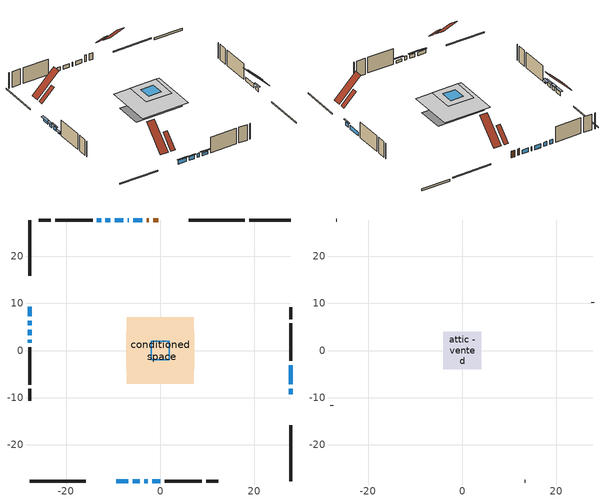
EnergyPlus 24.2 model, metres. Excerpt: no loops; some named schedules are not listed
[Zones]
conditioned space
 floor outside (Floor1 construction): -1.34,-1.34 -1.34,1.34 1.34,1.34 1.34,-1.34 z0.31
 floor adiabatic (Floor3 construction): -2.16,-2.16 -2.16,2.16 2.16,2.16 2.16,-2.16 z0.31
 floor adiabatic (AdiabaticFloorConstruction): -7.11,-7.11 -7.11,7.11 7.11,7.11 7.11,-7.11 z2.75
 floor foundation (Slab1 construction): -2.16,-2.16 -2.16,2.16 2.16,2.16 2.16,-2.16 z-0.3
 floor foundation (Slab2 construction): -7.23,-3.97 -7.23,3.97 7.23,3.97 7.23,-3.97 z0
 wall outside (RimJoist1 construction): 17.95,27.71 6.07,27.71 / -27.71,-27.71 -15.84,-27.71 / -27.71,27.71 -27.71,15.84 / 27.71,-27.71 27.71,-15.84 z0.31:0.61
 wall outside (AdiabaticWallConstruction 1): -0.45,27.71 -1.5,27.71 / -2.43,27.71 -2.89,27.71 z0.31:2.34
 wall outside (AdiabaticWallConstruction): 27.71,-9.32 27.71,-8.1 / -27.71,4.41 -27.71,3.19 z0.31:1.38; 27.71,-7.17 27.71,-3.13 / -3.82,27.71 -5.78,27.71 / -6.7,27.71 -6.9,27.71 / -7.82,27.71 -9.65,27.71 / -10.58,27.71 -11.64,27.71 / -3.39,-27.71 -2.67,-27.71 / -12.57,27.71 -13.44,27.71 z0.31:1.53; -9.32,-27.71 -6.77,-27.71 / -5.85,-27.71 -4.32,-27.71 / -27.71,9.32 -27.71,7.28 / -27.71,6.35 -27.71,5.33 z0.31:1.43; -1.75,-27.71 -0.02,-27.71 z0.31:1.12; -27.71,2.26 -27.71,1.65 z0.31:0.62
 wall outside (Wall1 construction): -14.37,27.71 -22.31,27.71 / 0.91,-27.71 8.86,-27.71 / -27.71,0.72 -27.71,-7.23 / 27.71,-2.2 27.71,5.74 z0.31:5.19
 wall outside (Wall2 construction): -23.24,27.71 -25.76,27.71 / 9.79,-27.71 12.31,-27.71 / -27.71,-8.15 -27.71,-10.68 / 27.71,6.67 27.71,9.2 z0.31:5.19
 wall foundation (FoundationWall1 construction): 27.71,27.71 18.87,27.71 z-0.3:0.31
 window (WindowConstruction): 27.71,-9.32 27.71,-8.1 z0.31:1.38
 window (WindowConstruction 4): 27.71,-7.17 27.71,-3.13 z0.31:1.53
 window (WindowConstruction 5): -3.82,27.71 -5.77,27.71 z0.31:1.53
 window (WindowConstruction 6): -6.7,27.71 -6.89,27.71 z0.31:1.53
 window (WindowConstruction 7): -7.82,27.71 -9.65,27.71 z0.31:1.53
 window (WindowConstruction 8): -9.32,-27.71 -6.77,-27.71 z0.31:1.43
 window (WindowConstruction 9): -5.84,-27.71 -4.32,-27.71 z0.31:1.43
 window (WindowConstruction 10): -27.71,9.32 -27.71,7.28 z0.31:1.43
 window (WindowConstruction 11): -27.71,6.35 -27.71,5.34 z0.31:1.43
 window (WindowConstruction 1): -10.58,27.71 -11.64,27.71 z0.31:1.53
 window (WindowConstruction 14): -3.39,-27.71 -2.67,-27.71 z0.31:1.53
 window (WindowConstruction 2): -1.75,-27.71 -0.02,-27.71 z0.31:1.12
 window (WindowConstruction 3): -27.71,4.41 -27.71,3.19 z0.31:1.38
 window (WindowConstruction 12): -12.57,27.71 -13.44,27.71 z0.31:1.53
 window (WindowConstruction 13): -27.71,2.26 -27.71,1.65 z0.31:0.61
 door (Door): -0.45,27.71 -1.5,27.71 z0.31:2.34
 door (Door 1): -2.43,27.71 -2.89,27.71 z0.31:2.34
 ceiling adiabatic (AdiabaticFloorConstruction): 7.11,-7.11 7.11,7.11 -7.11,7.11 -7.11,-7.11 z2.75
 roof outside (Roof2 construction): -1.01,1.01 -1.01,-1.01 1.01,-1.01 1.01,1.01 z5.19
 roof outside (Roof3 construction): 0.48,27.71,5.19 0.48,23.88,9.02 1.83,23.88,9.02 1.83,27.71,5.19; -10.25,-27.71,5.19 -10.25,-23.88,9.02 -11.6,-23.88,9.02 -11.6,-27.71,5.19; -27.71,10.25,5.19 -23.88,10.25,9.02 -23.88,11.6,9.02 -27.71,11.6,5.19; 27.71,-10.25,5.19 23.88,-10.25,9.02 23.88,-11.6,9.02 27.71,-11.6,5.19
 roof outside (AdiabaticRoofConstruction): 1.91,1.91 -1.91,1.91 -1.91,-1.91 1.91,-1.91 z5.19
 skylight (SkylightConstruction): 1.91,1.91 -1.91,1.91 -1.91,-1.91 1.91,-1.91 z5.19
attic - vented
 floor to conditioned space (Floor2 construction Reversed): -4,-4 -4,4 4,4 4,-4 z5.19
 wall outside (Wall4 construction): -26.69,27.71 -26.78,27.71 / 13.24,-27.71 13.33,-27.71 / -27.71,-11.6 -27.71,-11.7 / 27.71,10.12 27.71,10.22 z0.31:5.19
 roof outside (Roof1 construction): 2.76,27.71,5.19 2.76,20.98,11.92 5.14,20.98,11.92 5.14,27.71,5.19; -12.53,-27.71,5.19 -12.53,-20.98,11.92 -14.91,-20.98,11.92 -14.91,-27.71,5.19; -27.71,12.53,5.19 -20.98,12.53,11.92 -20.98,14.91,11.92 -27.71,14.91,5.19; 27.71,-12.53,5.19 20.98,-12.53,11.92 20.98,-14.91,11.92 27.71,-14.91,5.19
shading: 27.71,-7.49 27.71,-9.93 28.01,-9.93 28.01,-7.49 z1.99; -6.47,-27.71 -9.62,-27.71 -9.62,-28.01 -6.47,-28.01 z1.73; -4.02,-27.71 -6.14,-27.71 -6.14,-28.01 -4.02,-28.01 z1.73; -27.71,6.98 -27.71,9.62 -28.32,9.62 -28.32,6.98 z1.73; -27.71,5.04 -27.71,6.65 -28.32,6.65 -28.32,5.04 z1.73; 0.59,-27.71 -2.36,-27.71 -2.36,-28.01 0.59,-28.01 z1.73; -27.71,2.58 -27.71,5.02 -28.01,5.02 -28.01,2.58 z1.99; -27.71,1.04 -27.71,2.87 -28.32,2.87 -28.32,1.04 z1.22
[Building]
Building 1: Terrain=Suburbs
[Site:Location]
Vancouver Intl AP_BC: Latitude {deg}=49.19; Longitude {deg}=-123.18; Time Zone {hr}=-8; Elevation {m}=4; Keep Site Location Information=Yes
[Site:GroundTemperature:Shallow]
8.06451, 6.96315, 6.87495, 7.3976, 9.49575, 11.5841, 13.3946, 14.5416, 14.639, 13.7062, 11.9418, 9.91751
[Site:WaterMainsTemperature]
Calculation Method=Schedule; Temperature Schedule=mains temperature schedule
[Material] Roughness=Rough; Thermal Absorptance=0.9
Name | Thickness {m} | Conductivity {W/m-K} | Density {kg/m3} | Specific Heat {J/kg-K} | Solar Absorptance | Visible Absorptance
asphalt or fiberglass shingles | 0.00635 | 0.162714 | 1121.4 | 1465.45 | 0.4 | 0.4
asphalt or fiberglass shingles 1 | 0.00635 | 0.162714 | 1121.4 | 1465.45 | 0.7 | 0.7
ceiling loosefill ins | 0.0846667 | 0.0480833 | 16.02 | 1046.75 | 0.7 | 0.7
ceiling stud and cavity | 0.1397 | 0.105082 | 65.682 | 1177.47 | 0.7 | 0.7
concrete 4.0 in. | 0.1016 | 1.803125 | 2242.8 | 837.4 | 0.7 | 0.7
concrete 8.0 in. | 0.2032 | 1.803125 | 2242.8 | 837.4 | 0.7 | 0.7
door material | 0.04445 | 0.188738 | 512.64 | 1214.23 | 0.7 | 0.7
exterior vertical ins | 0.00139922 | 0.029427 | 32.04 | 1214.23 | 0.7 | 0.7
floor covering | 0.0127 | 9.015625 | 54.468 | 1339.84 | 0.6 | 0.6
floor covering 1 | 0.0127 | 0.0433444 | 54.468 | 1339.84 | 0.6 | 0.6
floor rigid ins | 0.051816 | 0.029427 | 32.04 | 1214.23 | 0.7 | 0.7
floor rigid ins 1; roof rigid ins; wall rigid ins | 0.512978 | 0.029427 | 32.04 | 1214.23 | 0.7 | 0.7
floor stud and cavity | 0.0889 | 0.19995 | 50.32683 | 1063.81 | 0.7 | 0.7
floor stud and cavity 1 | 0.1397 | 0.0991847 | 92.3553 | 1139.71 | 0.7 | 0.7
floor stud and cavity 2 | 0.1397 | 1.75129 | 37.0049 | 1207.88 | 0.7 | 0.7
furniture material conditioned space 1 | 0.1524 | 0.115458 | 640.8 | 1214.23 | 0.6 | 0.6
gypsum board | 0.00254 | 0.160291 | 801 | 837.4 | 0.6 | 0.6
gypsum board 1 | 0.0127 | 0.160291 | 801 | 837.4 | 0.6 | 0.6
gypsum board 2 | 0.0127 | 0.160291 | 801 | 837.4 | 0.7 | 0.7
osb sheathing 0.75 in. | 0.01905 | 0.115458 | 512.64 | 1214.23 | 0.7 | 0.7
rim joist stud and cavity | 0.0508 | 0.271007 | 50.32683 | 1063.81 | 0.6 | 0.6
roof stud and cavity | 0.0889 | 0.79336 | 50.32683 | 1063.81 | 0.7 | 0.7
roof stud and cavity 1 | 0.2032 | 0.162435 | 78.34581 | 1123.46 | 0.7 | 0.7
roof stud and cavity 2 | 0.18415 | 1.7868 | 37.0049 | 1207.88 | 0.6 | 0.6
wall stud and cavity | 0.0889 | 0.209304 | 50.32683 | 1063.81 | 0.7 | 0.7
wall stud and cavity 1 | 0.0889 | 0.211054 | 50.32683 | 1063.81 | 0.7 | 0.7
wall stud and cavity 2 | 0.0889 | 6.9971 | 50.32683 | 1063.81 | 0.6 | 0.6
wall stud and cavity 3 | 0.0889 | 0.380278 | 52.3479 | 1209.89 | 0.7 | 0.7
wall stud and cavity 4 | 0.0889 | 0.391764 | 83.0341 | 1211.67 | 0.7 | 0.7
wood siding | 0.00254 | 0.102417 | 544.68 | 1172.36 | 0.4 | 0.4
wood siding 1; wood siding 2; wood siding 3 | 0.0254 | 0.102417 | 544.68 | 1172.36 | 0.7 | 0.7
[WindowMaterial:SimpleGlazingSystem]
Name | U-Factor {W/m2-K} | Solar Heat Gain Coefficient
SkylightMaterial | 5.49682 | 0.8041
WindowMaterial | 4.775198 | 0.54
WindowMaterial 1 | 5.36174 | 0.66
WindowMaterial 10 | 5.50596 | 0.71
WindowMaterial 2 | 2.91792 | 0.67
WindowMaterial 3 | 2.9077 | 0.68
WindowMaterial 4 | 4.105194 | 0.4
WindowMaterial 5 | 5.58658 | 0.71
WindowMaterial 6 | 5.31915 | 0.68
WindowMaterial 7 | 4.849012 | 0.56
WindowMaterial 8 | 2.97073 | 0.62
WindowMaterial 9 | 4.69684 | 0.56
[Construction]
AdiabaticFloorConstruction: floor stud and cavity 2, floor rigid ins 1, osb sheathing 0.75 in., floor covering 1
AdiabaticRoofConstruction: asphalt or fiberglass shingles 1, roof rigid ins, osb sheathing 0.75 in., roof stud and cavity 2
AdiabaticWallConstruction: wood siding 2, wall rigid ins, wall stud and cavity 3, gypsum board 1
AdiabaticWallConstruction 1: wood siding 3, wall rigid ins, wall stud and cavity 3, gypsum board 1
Door; Door 1: door material
Floor1 construction: floor stud and cavity, floor covering
Floor2 construction Reversed: gypsum board 1, ceiling stud and cavity, ceiling loosefill ins
Floor3 construction: floor stud and cavity 1, floor rigid ins, osb sheathing 0.75 in., floor covering 1
FoundationWall1 construction: concrete 8.0 in., gypsum board 2
furniture construction conditioned space 1: furniture material conditioned space 1
PartitionWallConstruction: gypsum board 1, wall stud and cavity 4, gypsum board 1
RimJoist1 construction: wood siding 1, rim joist stud and cavity
Roof1 construction: asphalt or fiberglass shingles
Roof2 construction: asphalt or fiberglass shingles, roof stud and cavity, gypsum board
Roof3 construction: asphalt or fiberglass shingles, osb sheathing 0.75 in., roof stud and cavity 1, gypsum board 1
SkylightConstruction: SkylightMaterial
Slab1 construction; Slab2 construction: concrete 4.0 in.
Wall1 construction: wood siding, wall stud and cavity, gypsum board
Wall2 construction: wood siding, wall stud and cavity 1, gypsum board
Wall4 construction: wood siding, wall stud and cavity 2
WindowConstruction; WindowConstruction 1; WindowConstruction 3: WindowMaterial
WindowConstruction 10; WindowConstruction 9: WindowMaterial 7
WindowConstruction 11; WindowConstruction 8: WindowMaterial 6
WindowConstruction 12: WindowMaterial 8
WindowConstruction 13: WindowMaterial 9
WindowConstruction 14: WindowMaterial 10
WindowConstruction 2: WindowMaterial 1
WindowConstruction 4: WindowMaterial 2
WindowConstruction 5: WindowMaterial 3
WindowConstruction 6: WindowMaterial 4
WindowConstruction 7: WindowMaterial 5
[Zone] Multiplier=1; Part of Total Floor Area=Yes
Name | Volume {m3}
attic - vented | 60.453
conditioned space | 532.5
[Space]
Name | Zone | Volume {m3}
attic - vented 1 | attic - vented | 60.453
conditioned space 1 | conditioned space | 532.5
[ZoneInfiltration:EffectiveLeakageArea]
infil attic - vented 1: Zone or Space=attic - vented 1; Schedule=Always On Discrete; Effective Air Leakage Area {cm2}=2651.59; Stack Coefficient=0.000807212; Wind Coefficient=1.91961e-05
[ZoneMixing]
whole house fan mix: Zone or Space=attic - vented; Schedule=Always On Continuous; Design Flow Rate Calculation Method=Flow/Zone; Design Flow Rate {m3/s}=0; Source Zone or Space=conditioned space
[SurfaceProperty:ExposedFoundationPerimeter] Exposed Perimeter Calculation Method=TotalExposedPerimeter
Name | Total Exposed Perimeter {m}
Slab1 | 8.83899
Slab2 | 44.806
[InternalMass] Zone or ZoneList=conditioned space; Space or SpaceList=conditioned space 1
Name | Construction | Surface Area {m2}
furniture mass conditioned space 1 | furniture construction conditioned space 1 | 144.592
partition wall mass | PartitionWallConstruction | 342.78
[Lights]
interior lighting: Zone or ZoneList or Space or SpaceList=conditioned space 1; Schedule=interior lighting schedule; Design Level Calculation Method=LightingLevel; Lighting Level {W}=343.2; Return Air Fraction=0; Fraction Radiant=0.6; Fraction Visible=0.2; Fraction Replaceable=1
[People]
occupants: Zone or ZoneList or Space or SpaceList=conditioned space 1; Number of People Schedule=occupants schedule; Number of People Calculation Method=People; Number of People=3; Fraction Radiant=0.314171; Sensible Heat Fraction=0.56303; Activity Level Schedule=occupants activity schedule; Carbon Dioxide Generation Rate {m3/s-W}=0; Enable ASHRAE 55 Comfort Warnings=No; Mean Radiant Temperature Calculation Type=EnclosureAveraged
[ElectricEquipment] Zone or ZoneList or Space or SpaceList=conditioned space 1; Design Level Calculation Method=EquipmentLevel
Name | Schedule | Design Level {W} | Fraction Latent | Fraction Radiant | Fraction Lost
clothes dryer | clothes dryer schedule | 140.772 | 0.015 | 0.081 | 0.85
clothes washer | clothes washer schedule | 32.1985 | 0.03 | 0.162 | 0.7
cooking range | cooking range schedule | 215.147 | 0.08 | 0.432 | 0.2
dishwasher | dishwasher schedule | 66.8632 | 0.3 | 0.18 | 0.4
fridge | fridge schedule | 72.9452 | 0 | 0.6 | 0
mech vent house fan | mech vent house fan schedule | 0 | 0 | 0 | 1
mech vent house fan cfis | mech vent house fan cfis schedule | 0 | 0 | 0 | 0
mech vent range fan 0 | mech vent range fan 0 schedule | 57 | 0 | 0 | 1
misc plug loads | misc plug loads schedule | 494.7 | 0.045 | 0.513 | 0.1
whole house fan | Always On Discrete | 0 | 0 | 0 | 1
[OtherEquipment] Zone or ZoneList or Space or SpaceList=conditioned space 1; Design Level Calculation Method=EquipmentLevel
Name | Fuel Type | Schedule | Design Level {W} | Fraction Latent | Fraction Radiant | Fraction Lost
clothes dryer 1 | Electricity | clothes dryer schedule | 0 | 0.015 | 0.081 | 0.85
cooking range 1 | Electricity | cooking range schedule | 0 | 0.08 | 0.432 | 0.2
general water use latent | None | general water use schedule | 62.594 | 1 | 0 | 0
general water use sensible | None | general water use schedule | -61.6891 | 0 | 0.6 | 0
mech vent house fan latent load | None | Always On Discrete | 0 | 1 | 0 | 0
mech vent house fan sensible load | None | Always On Discrete | 0 | 0 | 0 | 0
water heater energy adjustment1 | NaturalGas | Always On Discrete | 0.01 | 0 | 0 | 1
[ZoneInfiltration:DesignFlowRate] Zone or ZoneList or Space or SpaceList=conditioned space 1; Schedule=Always On Discrete; Design Flow Rate Calculation Method=Flow/Zone; Design Flow Rate {m3/s}=0
infil flow; natural vent flow; whole house fan flow
[Foundation:Kiva] Initial Indoor Air Temperature {C}=18; Wall Depth Below Slab {m}=0.2032
Name | Wall Height Above Grade {m} | Custom Block Material Name 1 | Custom Block Depth 1 {m} | Custom Block X Position 1 {m} | Custom Block Z Position 1 {m}
Foundation Kiva 1 | 0.309982 | exterior vertical ins | 0.609996 | 0.2159 | 0
Foundation Kiva 2 | 0.1016
[Foundation:Kiva:Settings]
Soil Conductivity {W/m-K}=0.849921; Soil Density {kg/m3}=1842.3; Soil Specific Heat {J/kg-K}=418.7; Ground Solar Absorptivity=0.9; Ground Thermal Absorptivity=0.9; Ground Surface Roughness {m}=0.03; Far-Field Width {m}=40; Deep-Ground Boundary Condition=ZeroFlux; Deep-Ground Depth {m}=40; Minimum Cell Dimension {m}=0.2; Maximum Cell Growth Coefficient=3; Simulation Timestep=Timestep
[Exterior:Lights]
exterior lighting: Schedule=exterior lighting schedule; Design Level {W}=75.6
[Schedule:Constant]
Name | Hourly Value
Always On Continuous; mech vent house fan schedule; mech vent house fan cfis schedule; Always On Discrete | 1
occupants activity schedule | 117.228
fridge schedule | 0
[Schedule:Week:Daily]
interior lighting schedule Week Rule - Jan1-Jan27: interior lighting schedule day, interior lighting schedule day, interior lighting schedule day, interior lighting schedule day, interior lighting schedule day, interior lighting schedule day, interior lighting schedule day, interior lighting schedule default day, interior lighting schedule default day, interior lighting schedule default day, interior lighting schedule default day, interior lighting schedule default day
interior lighting schedule Week Rule - Jan28-Feb3: interior lighting schedule day, interior lighting schedule day, interior lighting schedule day, interior lighting schedule day, interior lighting schedule day 1, interior lighting schedule day 1, interior lighting schedule day 1, interior lighting schedule default day, interior lighting schedule default day, interior lighting schedule default day, interior lighting schedule default day, interior lighting schedule default day
interior lighting schedule Week Rule - Feb4-Feb24: interior lighting schedule day 1, interior lighting schedule day 1, interior lighting schedule day 1, interior lighting schedule day 1, interior lighting schedule day 1, interior lighting schedule day 1, interior lighting schedule day 1, interior lighting schedule default day, interior lighting schedule default day, interior lighting schedule default day, interior lighting schedule default day, interior lighting schedule default day
interior lighting schedule Week Rule - Feb25-Mar3: interior lighting schedule day 1, interior lighting schedule day 1, interior lighting schedule day 1, interior lighting schedule day 1, interior lighting schedule day 2, interior lighting schedule day 2, interior lighting schedule day 2, interior lighting schedule default day, interior lighting schedule default day, interior lighting schedule default day, interior lighting schedule default day, interior lighting schedule default day
interior lighting schedule Week Rule - Mar4-Mar31: interior lighting schedule day 2, interior lighting schedule day 2, interior lighting schedule day 2, interior lighting schedule day 2, interior lighting schedule day 2, interior lighting schedule day 2, interior lighting schedule day 2, interior lighting schedule default day, interior lighting schedule default day, interior lighting schedule default day, interior lighting schedule default day, interior lighting schedule default day
interior lighting schedule Week Rule - Apr1-Apr28: interior lighting schedule day 3, interior lighting schedule day 3, interior lighting schedule day 3, interior lighting schedule day 3, interior lighting schedule day 3, interior lighting schedule day 3, interior lighting schedule day 3, interior lighting schedule default day, interior lighting schedule default day, interior lighting schedule default day, interior lighting schedule default day, interior lighting schedule default day
interior lighting schedule Week Rule - Apr29-May5: interior lighting schedule day 3, interior lighting schedule day 3, interior lighting schedule day 4, interior lighting schedule day 4, interior lighting schedule day 4, interior lighting schedule day 4, interior lighting schedule day 4, interior lighting schedule default day, interior lighting schedule default day, interior lighting schedule default day, interior lighting schedule default day, interior lighting schedule default day
interior lighting schedule Week Rule - May6-May26: interior lighting schedule day 4, interior lighting schedule day 4, interior lighting schedule day 4, interior lighting schedule day 4, interior lighting schedule day 4, interior lighting schedule day 4, interior lighting schedule day 4, interior lighting schedule default day, interior lighting schedule default day, interior lighting schedule default day, interior lighting schedule default day, interior lighting schedule default day
interior lighting schedule Week Rule - May27-Jun2: interior lighting schedule day 4, interior lighting schedule day 4, interior lighting schedule day 4, interior lighting schedule day 4, interior lighting schedule day 4, interior lighting schedule day 5, interior lighting schedule day 5, interior lighting schedule default day, interior lighting schedule default day, interior lighting schedule default day, interior lighting schedule default day, interior lighting schedule default day
interior lighting schedule Week Rule - Jun3-Jun30: interior lighting schedule day 5, interior lighting schedule day 5, interior lighting schedule day 5, interior lighting schedule day 5, interior lighting schedule day 5, interior lighting schedule day 5, interior lighting schedule day 5, interior lighting schedule default day, interior lighting schedule default day, interior lighting schedule default day, interior lighting schedule default day, interior lighting schedule default day
interior lighting schedule Week Rule - Jul1-Jul28: interior lighting schedule day 6, interior lighting schedule day 6, interior lighting schedule day 6, interior lighting schedule day 6, interior lighting schedule day 6, interior lighting schedule day 6, interior lighting schedule day 6, interior lighting schedule default day, interior lighting schedule default day, interior lighting schedule default day, interior lighting schedule default day, interior lighting schedule default day
interior lighting schedule Week Rule - Jul29-Aug4: interior lighting schedule day 6, interior lighting schedule day 6, interior lighting schedule day 6, interior lighting schedule day 7, interior lighting schedule day 7, interior lighting schedule day 7, interior lighting schedule day 7, interior lighting schedule default day, interior lighting schedule default day, interior lighting schedule default day, interior lighting schedule default day, interior lighting schedule default day
interior lighting schedule Week Rule - Aug5-Aug25: interior lighting schedule day 7, interior lighting schedule day 7, interior lighting schedule day 7, interior lighting schedule day 7, interior lighting schedule day 7, interior lighting schedule day 7, interior lighting schedule day 7, interior lighting schedule default day, interior lighting schedule default day, interior lighting schedule default day, interior lighting schedule default day, interior lighting schedule default day
interior lighting schedule Week Rule - Aug26-Sep1: interior lighting schedule day 7, interior lighting schedule day 7, interior lighting schedule day 7, interior lighting schedule day 7, interior lighting schedule day 7, interior lighting schedule day 7, interior lighting schedule day 8, interior lighting schedule default day, interior lighting schedule default day, interior lighting schedule default day, interior lighting schedule default day, interior lighting schedule default day
interior lighting schedule Week Rule - Sep2-Sep29: interior lighting schedule day 8, interior lighting schedule day 8, interior lighting schedule day 8, interior lighting schedule day 8, interior lighting schedule day 8, interior lighting schedule day 8, interior lighting schedule day 8, interior lighting schedule default day, interior lighting schedule default day, interior lighting schedule default day, interior lighting schedule default day, interior lighting schedule default day
interior lighting schedule Week Rule - Sep30-Oct6: interior lighting schedule day 8, interior lighting schedule day 9, interior lighting schedule day 9, interior lighting schedule day 9, interior lighting schedule day 9, interior lighting schedule day 9, interior lighting schedule day 9, interior lighting schedule default day, interior lighting schedule default day, interior lighting schedule default day, interior lighting schedule default day, interior lighting schedule default day
interior lighting schedule Week Rule - Oct7-Oct27: interior lighting schedule day 9, interior lighting schedule day 9, interior lighting schedule day 9, interior lighting schedule day 9, interior lighting schedule day 9, interior lighting schedule day 9, interior lighting schedule day 9, interior lighting schedule default day, interior lighting schedule default day, interior lighting schedule default day, interior lighting schedule default day, interior lighting schedule default day
interior lighting schedule Week Rule - Oct28-Nov3: interior lighting schedule day 9, interior lighting schedule day 9, interior lighting schedule day 9, interior lighting schedule day 9, interior lighting schedule day 10, interior lighting schedule day 10, interior lighting schedule day 10, interior lighting schedule default day, interior lighting schedule default day, interior lighting schedule default day, interior lighting schedule default day, interior lighting schedule default day
interior lighting schedule Week Rule - Nov4-Nov24: interior lighting schedule day 10, interior lighting schedule day 10, interior lighting schedule day 10, interior lighting schedule day 10, interior lighting schedule day 10, interior lighting schedule day 10, interior lighting schedule day 10, interior lighting schedule default day, interior lighting schedule default day, interior lighting schedule default day, interior lighting schedule default day, interior lighting schedule default day
interior lighting schedule Week Rule - Nov25-Dec1: interior lighting schedule day 10, interior lighting schedule day 10, interior lighting schedule day 10, interior lighting schedule day 10, interior lighting schedule day 10, interior lighting schedule day 10, interior lighting schedule day 11, interior lighting schedule default day, interior lighting schedule default day, interior lighting schedule default day, interior lighting schedule default day, interior lighting schedule default day
interior lighting schedule Week Rule - Dec2-Dec31: interior lighting schedule day 11, interior lighting schedule day 11, interior lighting schedule day 11, interior lighting schedule day 11, interior lighting schedule day 11, interior lighting schedule day 11, interior lighting schedule day 11, interior lighting schedule default day, interior lighting schedule default day, interior lighting schedule default day, interior lighting schedule default day, interior lighting schedule default day
occupants schedule Week Rule - Jan1-Dec31: occupants schedule day, occupants schedule day, occupants schedule day, occupants schedule day, occupants schedule day, occupants schedule day, occupants schedule day, occupants schedule default day, occupants schedule default day, occupants schedule default day, occupants schedule default day, occupants schedule default day
clothes dryer schedule Week Rule - Jan1-Dec31: clothes dryer schedule day, clothes dryer schedule day, clothes dryer schedule day, clothes dryer schedule day, clothes dryer schedule day, clothes dryer schedule day, clothes dryer schedule day, clothes dryer schedule default day, clothes dryer schedule default day, clothes dryer schedule default day, clothes dryer schedule default day, clothes dryer schedule default day
clothes washer schedule Week Rule - Jan1-Dec31: clothes washer schedule day, clothes washer schedule day, clothes washer schedule day, clothes washer schedule day, clothes washer schedule day, clothes washer schedule day, clothes washer schedule day, clothes washer schedule default day, clothes washer schedule default day, clothes washer schedule default day, clothes washer schedule default day, clothes washer schedule default day
cooking range schedule Week Rule - Jan1-Dec31: cooking range schedule day, cooking range schedule day, cooking range schedule day, cooking range schedule day, cooking range schedule day, cooking range schedule day, cooking range schedule day, cooking range schedule default day, cooking range schedule default day, cooking range schedule default day, cooking range schedule default day, cooking range schedule default day
dishwasher schedule Week Rule - Jan1-Dec31: dishwasher schedule day, dishwasher schedule day, dishwasher schedule day, dishwasher schedule day, dishwasher schedule day, dishwasher schedule day, dishwasher schedule day, dishwasher schedule default day, dishwasher schedule default day, dishwasher schedule default day, dishwasher schedule default day, dishwasher schedule default day
mech vent range fan 0 schedule Week Rule - Jan1-Dec31: mech vent range fan 0 schedule day, mech vent range fan 0 schedule day, mech vent range fan 0 schedule day, mech vent range fan 0 schedule day, mech vent range fan 0 schedule day, mech vent range fan 0 schedule day, mech vent range fan 0 schedule day, mech vent range fan 0 schedule default day, mech vent range fan 0 schedule default day, mech vent range fan 0 schedule default day, mech vent range fan 0 schedule default day, mech vent range fan 0 schedule default day
misc plug loads schedule Week Rule - Jan1-Dec31: misc plug loads schedule day, misc plug loads schedule day, misc plug loads schedule day, misc plug loads schedule day, misc plug loads schedule day, misc plug loads schedule day, misc plug loads schedule day, misc plug loads schedule default day, misc plug loads schedule default day, misc plug loads schedule default day, misc plug loads schedule default day, misc plug loads schedule default day
general water use schedule Week Rule - Jan1-Dec31: general water use schedule day, general water use schedule day, general water use schedule day, general water use schedule day, general water use schedule day, general water use schedule day, general water use schedule day, general water use schedule default day, general water use schedule default day, general water use schedule default day, general water use schedule default day, general water use schedule default day
exterior lighting schedule Week Rule - Jan1-Jan27: exterior lighting schedule day, exterior lighting schedule day, exterior lighting schedule day, exterior lighting schedule day, exterior lighting schedule day, exterior lighting schedule day, exterior lighting schedule day, exterior lighting schedule default day, exterior lighting schedule default day, exterior lighting schedule default day, exterior lighting schedule default day, exterior lighting schedule default day
exterior lighting schedule Week Rule - Jan28-Feb3: exterior lighting schedule day, exterior lighting schedule day, exterior lighting schedule day, exterior lighting schedule day, exterior lighting schedule day 1, exterior lighting schedule day 1, exterior lighting schedule day 1, exterior lighting schedule default day, exterior lighting schedule default day, exterior lighting schedule default day, exterior lighting schedule default day, exterior lighting schedule default day
exterior lighting schedule Week Rule - Feb4-Feb24: exterior lighting schedule day 1, exterior lighting schedule day 1, exterior lighting schedule day 1, exterior lighting schedule day 1, exterior lighting schedule day 1, exterior lighting schedule day 1, exterior lighting schedule day 1, exterior lighting schedule default day, exterior lighting schedule default day, exterior lighting schedule default day, exterior lighting schedule default day, exterior lighting schedule default day
exterior lighting schedule Week Rule - Feb25-Mar3: exterior lighting schedule day 1, exterior lighting schedule day 1, exterior lighting schedule day 1, exterior lighting schedule day 1, exterior lighting schedule day 2, exterior lighting schedule day 2, exterior lighting schedule day 2, exterior lighting schedule default day, exterior lighting schedule default day, exterior lighting schedule default day, exterior lighting schedule default day, exterior lighting schedule default day
exterior lighting schedule Week Rule - Mar4-Mar31: exterior lighting schedule day 2, exterior lighting schedule day 2, exterior lighting schedule day 2, exterior lighting schedule day 2, exterior lighting schedule day 2, exterior lighting schedule day 2, exterior lighting schedule day 2, exterior lighting schedule default day, exterior lighting schedule default day, exterior lighting schedule default day, exterior lighting schedule default day, exterior lighting schedule default day
exterior lighting schedule Week Rule - Apr1-Apr28: exterior lighting schedule day 3, exterior lighting schedule day 3, exterior lighting schedule day 3, exterior lighting schedule day 3, exterior lighting schedule day 3, exterior lighting schedule day 3, exterior lighting schedule day 3, exterior lighting schedule default day, exterior lighting schedule default day, exterior lighting schedule default day, exterior lighting schedule default day, exterior lighting schedule default day
exterior lighting schedule Week Rule - Apr29-May5: exterior lighting schedule day 3, exterior lighting schedule day 3, exterior lighting schedule day 4, exterior lighting schedule day 4, exterior lighting schedule day 4, exterior lighting schedule day 4, exterior lighting schedule day 4, exterior lighting schedule default day, exterior lighting schedule default day, exterior lighting schedule default day, exterior lighting schedule default day, exterior lighting schedule default day
exterior lighting schedule Week Rule - May6-May26: exterior lighting schedule day 4, exterior lighting schedule day 4, exterior lighting schedule day 4, exterior lighting schedule day 4, exterior lighting schedule day 4, exterior lighting schedule day 4, exterior lighting schedule day 4, exterior lighting schedule default day, exterior lighting schedule default day, exterior lighting schedule default day, exterior lighting schedule default day, exterior lighting schedule default day
exterior lighting schedule Week Rule - May27-Jun2: exterior lighting schedule day 4, exterior lighting schedule day 4, exterior lighting schedule day 4, exterior lighting schedule day 4, exterior lighting schedule day 4, exterior lighting schedule day 5, exterior lighting schedule day 5, exterior lighting schedule default day, exterior lighting schedule default day, exterior lighting schedule default day, exterior lighting schedule default day, exterior lighting schedule default day
exterior lighting schedule Week Rule - Jun3-Jun30: exterior lighting schedule day 5, exterior lighting schedule day 5, exterior lighting schedule day 5, exterior lighting schedule day 5, exterior lighting schedule day 5, exterior lighting schedule day 5, exterior lighting schedule day 5, exterior lighting schedule default day, exterior lighting schedule default day, exterior lighting schedule default day, exterior lighting schedule default day, exterior lighting schedule default day
exterior lighting schedule Week Rule - Jul1-Jul28: exterior lighting schedule day 6, exterior lighting schedule day 6, exterior lighting schedule day 6, exterior lighting schedule day 6, exterior lighting schedule day 6, exterior lighting schedule day 6, exterior lighting schedule day 6, exterior lighting schedule default day, exterior lighting schedule default day, exterior lighting schedule default day, exterior lighting schedule default day, exterior lighting schedule default day
exterior lighting schedule Week Rule - Jul29-Aug4: exterior lighting schedule day 6, exterior lighting schedule day 6, exterior lighting schedule day 6, exterior lighting schedule day 7, exterior lighting schedule day 7, exterior lighting schedule day 7, exterior lighting schedule day 7, exterior lighting schedule default day, exterior lighting schedule default day, exterior lighting schedule default day, exterior lighting schedule default day, exterior lighting schedule default day
exterior lighting schedule Week Rule - Aug5-Aug25: exterior lighting schedule day 7, exterior lighting schedule day 7, exterior lighting schedule day 7, exterior lighting schedule day 7, exterior lighting schedule day 7, exterior lighting schedule day 7, exterior lighting schedule day 7, exterior lighting schedule default day, exterior lighting schedule default day, exterior lighting schedule default day, exterior lighting schedule default day, exterior lighting schedule default day
exterior lighting schedule Week Rule - Aug26-Sep1: exterior lighting schedule day 7, exterior lighting schedule day 7, exterior lighting schedule day 7, exterior lighting schedule day 7, exterior lighting schedule day 7, exterior lighting schedule day 7, exterior lighting schedule day 8, exterior lighting schedule default day, exterior lighting schedule default day, exterior lighting schedule default day, exterior lighting schedule default day, exterior lighting schedule default day
exterior lighting schedule Week Rule - Sep2-Sep29: exterior lighting schedule day 8, exterior lighting schedule day 8, exterior lighting schedule day 8, exterior lighting schedule day 8, exterior lighting schedule day 8, exterior lighting schedule day 8, exterior lighting schedule day 8, exterior lighting schedule default day, exterior lighting schedule default day, exterior lighting schedule default day, exterior lighting schedule default day, exterior lighting schedule default day
[Schedule:Year]
interior lighting schedule: interior lighting schedule Week Rule - Jan1-Jan27, 1, 1, 1, 27, interior lighting schedule Week Rule - Jan28-Feb3, 1, 28, 2, 3, interior lighting schedule Week Rule - Feb4-Feb24, 2, 4, 2, 24, interior lighting schedule Week Rule - Feb25-Mar3, 2, 25, 3, 3, interior lighting schedule Week Rule - Mar4-Mar31, 3, 4, 3, 31, interior lighting schedule Week Rule - Apr1-Apr28, 4, 1, 4, 28, interior lighting schedule Week Rule - Apr29-May5, 4, 29, 5, 5, interior lighting schedule Week Rule - May6-May26, 5, 6, 5, 26, interior lighting schedule Week Rule - May27-Jun2, 5, 27, 6, 2, interior lighting schedule Week Rule - Jun3-Jun30, 6, 3, 6, 30, interior lighting schedule Week Rule - Jul1-Jul28, 7, 1, 7, 28, interior lighting schedule Week Rule - Jul29-Aug4, 7, 29, 8, 4, interior lighting schedule Week Rule - Aug5-Aug25, 8, 5, 8, 25, interior lighting schedule Week Rule - Aug26-Sep1, 8, 26, 9, 1, interior lighting schedule Week Rule - Sep2-Sep29, 9, 2, 9, 29, interior lighting schedule Week Rule - Sep30-Oct6, 9, 30, 10, 6, interior lighting schedule Week Rule - Oct7-Oct27, 10, 7, 10, 27, interior lighting schedule Week Rule - Oct28-Nov3, 10, 28, 11, 3, interior lighting schedule Week Rule - Nov4-Nov24, 11, 4, 11, 24, interior lighting schedule Week Rule - Nov25-Dec1, 11, 25, 12, 1, interior lighting schedule Week Rule - Dec2-Dec31, 12, 2, 12, 31
occupants schedule: occupants schedule Week Rule - Jan1-Dec31, 1, 1, 12, 31
clothes dryer schedule: clothes dryer schedule Week Rule - Jan1-Dec31, 1, 1, 12, 31
clothes washer schedule: clothes washer schedule Week Rule - Jan1-Dec31, 1, 1, 12, 31
cooking range schedule: cooking range schedule Week Rule - Jan1-Dec31, 1, 1, 12, 31
dishwasher schedule: dishwasher schedule Week Rule - Jan1-Dec31, 1, 1, 12, 31
mech vent range fan 0 schedule: mech vent range fan 0 schedule Week Rule - Jan1-Dec31, 1, 1, 12, 31
misc plug loads schedule: misc plug loads schedule Week Rule - Jan1-Dec31, 1, 1, 12, 31
general water use schedule: general water use schedule Week Rule - Jan1-Dec31, 1, 1, 12, 31
exterior lighting schedule: exterior lighting schedule Week Rule - Jan1-Jan27, 1, 1, 1, 27, exterior lighting schedule Week Rule - Jan28-Feb3, 1, 28, 2, 3, exterior lighting schedule Week Rule - Feb4-Feb24, 2, 4, 2, 24, exterior lighting schedule Week Rule - Feb25-Mar3, 2, 25, 3, 3, exterior lighting schedule Week Rule - Mar4-Mar31, 3, 4, 3, 31, exterior lighting schedule Week Rule - Apr1-Apr28, 4, 1, 4, 28, exterior lighting schedule Week Rule - Apr29-May5, 4, 29, 5, 5, exterior lighting schedule Week Rule - May6-May26, 5, 6, 5, 26, exterior lighting schedule Week Rule - May27-Jun2, 5, 27, 6, 2, exterior lighting schedule Week Rule - Jun3-Jun30, 6, 3, 6, 30, exterior lighting schedule Week Rule - Jul1-Jul28, 7, 1, 7, 28, exterior lighting schedule Week Rule - Jul29-Aug4, 7, 29, 8, 4, exterior lighting schedule Week Rule - Aug5-Aug25, 8, 5, 8, 25, exterior lighting schedule Week Rule - Aug26-Sep1, 8, 26, 9, 1, exterior lighting schedule Week Rule - Sep2-Sep29, 9, 2, 9, 29, exterior lighting schedule Week Rule - Sep30-Oct6, 9, 30, 10, 6, exterior lighting schedule Week Rule - Oct7-Oct27, 10, 7, 10, 27, exterior lighting schedule Week Rule - Oct28-Nov3, 10, 28, 11, 3, exterior lighting schedule Week Rule - Nov4-Nov24, 11, 4, 11, 24, exterior lighting schedule Week Rule - Nov25-Dec1, 11, 25, 12, 1, exterior lighting schedule Week Rule - Dec2-Dec31, 12, 2, 12, 31
[Schedule:Compact]
mains temperature schedule: Through: 01/01, For: AllDays, Until: 24:00, 11.375, Through: 01/02, For: AllDays, Until: 24:00, 11.3367, Through: 01/03, For: AllDays, Until: 24:00, 11.2994, Through: 01/04, For: AllDays, Until: 24:00, 11.2628, Through: 01/05, For: AllDays, Until: 24:00, 11.2267, Through: 01/06, For: AllDays, Until: 24:00, 11.1917, Through: 01/07, For: AllDays, Until: 24:00, 11.1578, Through: 01/08, For: AllDays, Until: 24:00, 11.1244, Through: 01/09, For: AllDays, Until: 24:00, 11.0917, Through: 01/10, For: AllDays, Until: 24:00, 11.06, Through: 01/11, For: AllDays, Until: 24:00, 11.0289, Through: 01/12, For: AllDays, Until: 24:00, 10.9989, Through: 01/13, For: AllDays, Until: 24:00, 10.97, Through: 01/14, For: AllDays, Until: 24:00, 10.9417, Through: 01/15, For: AllDays, Until: 24:00, 10.9139, Through: 01/16, For: AllDays, Until: 24:00, 10.8878, Through: 01/17, For: AllDays, Until: 24:00, 10.8622, Through: 01/18, For: AllDays, Until: 24:00, 10.8372, Through: 01/19, For: AllDays, Until: 24:00, 10.8133, Through: 01/20, For: AllDays, Until: 24:00, 10.7906, Through: 01/21, For: AllDays, Until: 24:00, 10.7683, Through: 01/22, For: AllDays, Until: 24:00, 10.7478, Through: 01/23, For: AllDays, Until: 24:00, 10.7272, Through: 01/24, For: AllDays, Until: 24:00, 10.7083, Through: 01/25, For: AllDays, Until: 24:00, 10.69, Through: 01/26, For: AllDays, Until: 24:00, 10.6728, Through: 01/27, For: AllDays, Until: 24:00, 10.6567, Through: 01/28, For: AllDays, Until: 24:00, 10.6411, Through: 01/29, For: AllDays, Until: 24:00, 10.6267, Through: 01/30, For: AllDays, Until: 24:00, 10.6133, Through: 01/31, For: AllDays, Until: 24:00, 10.6011, Through: 02/01, For: AllDays, Until: 24:00, 10.59, Through: 02/02, For: AllDays, Until: 24:00, 10.5794, Through: 02/03, For: AllDays, Until: 24:00, 10.57, Through: 02/04, For: AllDays, Until: 24:00, 10.5617, Through: 02/05, For: AllDays, Until: 24:00, 10.5539, Through: 02/06, For: AllDays, Until: 24:00, 10.5478, Through: 02/07, For: AllDays, Until: 24:00, 10.5422, Through: 02/08, For: AllDays, Until: 24:00, 10.5378, Through: 02/09, For: AllDays, Until: 24:00, 10.5339, Through: 02/10, For: AllDays, Until: 24:00, 10.5317, Through: 02/11, For: AllDays, Until: 24:00, 10.53, Through: 02/12, For: AllDays, Until: 24:00, 10.53, Through: 02/13, For: AllDays, Until: 24:00, 10.5306, Through: 02/14, For: AllDays, Until: 24:00, 10.5317, Through: 02/15, For: AllDays, Until: 24:00, 10.5344, Through: 02/16, For: AllDays, Until: 24:00, 10.5378, Through: 02/17, For: AllDays, Until: 24:00, 10.5428, Through: 02/18, For: AllDays, Until: 24:00, 10.5483, Through: 02/19, For: AllDays, Until: 24:00, 10.5544, Through: 02/20, For: AllDays, Until: 24:00, 10.5622, Through: 02/21, For: AllDays, Until: 24:00, 10.5706, Through: 02/22, For: AllDays, Until: 24:00, 10.5806, Through: 02/23, For: AllDays, Until: 24:00, 10.5911, Through: 02/24, For: AllDays, Until: 24:00, 10.6022, Through: 02/25, For: AllDays, Until: 24:00, 10.615, Through: 02/26, For: AllDays, Until: 24:00, 10.6283, Through: 02/27, For: AllDays, Until: 24:00, 10.6428, Through: 02/28, For: AllDays, Until: 24:00, 10.6583, Through: 03/01, For: AllDays, Until: 24:00, 10.6744, Through: 03/02, For: AllDays, Until: 24:00, 10.6917, Through: 03/03, For: AllDays, Until: 24:00, 10.71, Through: 03/04, For: AllDays, Until: 24:00, 10.7294, Through: 03/05, For: AllDays, Until: 24:00, 10.7494, Through: 03/06, For: AllDays, Until: 24:00, 10.7706, Through: 03/07, For: AllDays, Until: 24:00, 10.7928, Through: 03/08, For: AllDays, Until: 24:00, 10.8161, Through: 03/09, For: AllDays, Until: 24:00, 10.84, Through: 03/10, For: AllDays, Until: 24:00, 10.8644, Through: 03/11, For: AllDays, Until: 24:00, 10.8906, Through: 03/12, For: AllDays, Until: 24:00, 10.9167, Through: 03/13, For: AllDays, Until: 24:00, 10.9444, Through: 03/14, For: AllDays, Until: 24:00, 10.9728, Through: 03/15, For: AllDays, Until: 24:00, 11.0022, Through: 03/16, For: AllDays, Until: 24:00, 11.0322, Through: 03/17, For: AllDays, Until: 24:00, 11.0633, Through: 03/18, For: AllDays, Until: 24:00, 11.095, Through: 03/19, For: AllDays, Until: 24:00, 11.1278, Through: 03/20, For: AllDays, Until: 24:00, 11.1611, Through: 03/21, For: AllDays, Until: 24:00, 11.1956, Through: 03/22, For: AllDays, Until: 24:00, 11.2306, Through: 03/23, For: AllDays, Until: 24:00, 11.2667, Through: 03/24, For: AllDays, Until: 24:00, 11.3033, Through: 03/25, For: AllDays, Until: 24:00, 11.3406, Through: 03/26, For: AllDays, Until: 24:00, 11.3789, Through: 03/27, For: AllDays, Until: 24:00, 11.4178, Through: 03/28, For: AllDays, Until: 24:00, 11.4572, Through: 03/29, For: AllDays, Until: 24:00, 11.4978, Through: 03/30, For: AllDays, Until: 24:00, 11.5389, Through: 03/31, For: AllDays, Until: 24:00, 11.5811, Through: 04/01, For: AllDays, Until: 24:00, 11.6233, Through: 04/02, For: AllDays, Until: 24:00, 11.6667, Through: 04/03, For: AllDays, Until: 24:00, 11.7106, Through: 04/04, For: AllDays, Until: 24:00, 11.755, Through: 04/05, For: AllDays, Until: 24:00, 11.8006, Through: 04/06, For: AllDays, Until: 24:00, 11.8461, Through: 04/07, For: AllDays, Until: 24:00, 11.8928, Through: 04/08, For: AllDays, Until: 24:00, 11.9394, Through: 04/09, For: AllDays, Until: 24:00, 11.9872, Through: 04/10, For: AllDays, Until: 24:00, 12.0356, Through: 04/11, For: AllDays, Until: 24:00, 12.0844, Through: 04/12, For: AllDays, Until: 24:00, 12.1333, Through: 04/13, For: AllDays, Until: 24:00, 12.1833, Through: 04/14, For: AllDays, Until: 24:00, 12.2339, Through: 04/15, For: AllDays, Until: 24:00, 12.2844, Through: 04/16, For: AllDays, Until: 24:00, 12.3361, Through: 04/17, For: AllDays, Until: 24:00, 12.3878, Through: 04/18, For: AllDays, Until: 24:00, 12.44, Through: 04/19, For: AllDays, Until: 24:00, 12.4928, Through: 04/20, For: AllDays, Until: 24:00, 12.5456, Through: 04/21, For: AllDays, Until: 24:00, 12.5994, Through: 04/22, For: AllDays, Until: 24:00, 12.6533, Through: 04/23, For: AllDays, Until: 24:00, 12.7072, Through: 04/24, For: AllDays, Until: 24:00, 12.7622, Through: 04/25, For: AllDays, Until: 24:00, 12.8172, Through: 04/26, For: AllDays, Until: 24:00, 12.8722, Through: 04/27, For: AllDays, Until: 24:00, 12.9278, Through: 04/28, For: AllDays, Until: 24:00, 12.9839, Through: 04/29, For: AllDays, Until: 24:00, 13.04, Through: 04/30, For: AllDays, Until: 24:00, 13.0961, Through: 05/01, For: AllDays, Until: 24:00, 13.1533, Through: 05/02, For: AllDays, Until: 24:00, 13.21, Through: 05/03, For: AllDays, Until: 24:00, 13.2672, Through: 05/04, For: AllDays, Until: 24:00, 13.3244, Through: 05/05, For: AllDays, Until: 24:00, 13.3817, Through: 05/06, For: AllDays, Until: 24:00, 13.4394, Through: 05/07, For: AllDays, Until: 24:00, 13.4972, Through: 05/08, For: AllDays, Until: 24:00, 13.555, Through: 05/09, For: AllDays, Until: 24:00, 13.6133, Through: 05/10, For: AllDays, Until: 24:00, 13.6711, Through: 05/11, For: AllDays, Until: 24:00, 13.7294, Through: 05/12, For: AllDays, Until: 24:00, 13.7878, Through: 05/13, For: AllDays, Until: 24:00, 13.8461, Through: 05/14, For: AllDays, Until: 24:00, 13.9044, Through: 05/15, For: AllDays, Until: 24:00, 13.9628, Through: 05/16, For: AllDays, Until: 24:00, 14.0211, Through: 05/17, For: AllDays, Until: 24:00, 14.0789, Through: 05/18, For: AllDays, Until: 24:00, 14.1372, Through: 05/19, For: AllDays, Until: 24:00, 14.1956, Through: 05/20, For: AllDays, Until: 24:00, 14.2533, Through: 05/21, For: AllDays, Until: 24:00, 14.3117, Through: 05/22, For: AllDays, Until: 24:00, 14.3694, Through: 05/23, For: AllDays, Until: 24:00, 14.4272, Through: 05/24, For: AllDays, Until: 24:00, 14.4844, Through: 05/25, For: AllDays, Until: 24:00, 14.5422, Through: 05/26, For: AllDays, Until: 24:00, 14.5994, Through: 05/27, For: AllDays, Until: 24:00, 14.6561, Through: 05/28, For: AllDays, Until: 24:00, 14.7128, Through: 05/29, For: AllDays, Until: 24:00, 14.7694, Through: 05/30, For: AllDays, Until: 24:00, 14.8261, Through: 05/31, For: AllDays, Until: 24:00, 14.8817, Through: 06/01, For: AllDays, Until: 24:00, 14.9378, Through: 06/02, For: AllDays, Until: 24:00, 14.9933, Through: 06/03, For: AllDays, Until: 24:00, 15.0483, Through: 06/04, For: AllDays, Until: 24:00, 15.1028, Through: 06/05, For: AllDays, Until: 24:00, 15.1572, Through: 06/06, For: AllDays, Until: 24:00, 15.2117, Through: 06/07, For: AllDays, Until: 24:00, 15.265, Through: 06/08, For: AllDays, Until: 24:00, 15.3183, Through: 06/09, For: AllDays, Until: 24:00, 15.3711, Through: 06/10, For: AllDays, Until: 24:00, 15.4239, Through: 06/11, For: AllDays, Until: 24:00, 15.4756, Through: 06/12, For: AllDays, Until: 24:00, 15.5272, Through: 06/13, For: AllDays, Until: 24:00, 15.5783, Through: 06/14, For: AllDays, Until: 24:00, 15.6289, Through: 06/15, For: AllDays, Until: 24:00, 15.6789, Through: 06/16, For: AllDays, Until: 24:00, 15.7283, Through: 06/17, For: AllDays, Until: 24:00, 15.7772, Through: 06/18, For: AllDays, Until: 24:00, 15.8261, Through: 06/19, For: AllDays, Until: 24:00, 15.8739, Through: 06/20, For: AllDays, Until: 24:00, 15.9211, Through: 06/21, For: AllDays, Until: 24:00, 15.9678, Through: 06/22, For: AllDays, Until: 24:00, 16.0139, Through: 06/23, For: AllDays, Until: 24:00, 16.0594, Through: 06/24, For: AllDays, Until: 24:00, 16.1044, Through: 06/25, For: AllDays, Until: 24:00, 16.1483, Through: 06/26, For: AllDays, Until: 24:00, 16.1922, Through: 06/27, For: AllDays, Until: 24:00, 16.235, Through: 06/28, For: AllDays, Until: 24:00, 16.2772, Through: 06/29, For: AllDays, Until: 24:00, 16.3183, Through: 06/30, For: AllDays, Until: 24:00, 16.3594, Through: 07/01, For: AllDays, Until: 24:00, 16.3994, Through: 07/02, For: AllDays, Until: 24:00, 16.4389, Through: 07/03, For: AllDays, Until: 24:00, 16.4772, Through: 07/04, For: AllDays, Until: 24:00, 16.515, Through: 07/05, For: AllDays, Until: 24:00, 16.5522, Through: 07/06, For: AllDays, Until: 24:00, 16.5883, Through: 07/07, For: AllDays, Until: 24:00, 16.6239, Through: 07/08, For: AllDays, Until: 24:00, 16.6583, Through: 07/09, For: AllDays, Until: 24:00, 16.6922, Through: 07/10, For: AllDays, Until: 24:00, 16.7256, Through: 07/11, For: AllDays, Until: 24:00, 16.7578, Through: 07/12, For: AllDays, Until: 24:00, 16.7889, Through: 07/13, For: AllDays, Until: 24:00, 16.8194, Through: 07/14, For: AllDays, Until: 24:00, 16.8489, Through: 07/15, For: AllDays, Until: 24:00, 16.8778, Through: 07/16, For: AllDays, Until: 24:00, 16.9056, Through: 07/17, For: AllDays, Until: 24:00, 16.9328, Through: 07/18, For: AllDays, Until: 24:00, 16.9589, Through: 07/19, For: AllDays, Until: 24:00, 16.9839, Through: 07/20, For: AllDays, Until: 24:00, 17.0083, Through: 07/21, For: AllDays, Until: 24:00, 17.0317, Through: 07/22, For: AllDays, Until: 24:00, 17.0544, Through: 07/23, For: AllDays, Until: 24:00, 17.0761, Through: 07/24, For: AllDays, Until: 24:00, 17.0967, Through: 07/25, For: AllDays, Until: 24:00, 17.1161, Through: 07/26, For: AllDays, Until: 24:00, 17.135, Through: 07/27, For: AllDays, Until: 24:00, 17.1528, Through: 07/28, For: AllDays, Until: 24:00, 17.1694, Through: 07/29, For: AllDays, Until: 24:00, 17.1856, Through: 07/30, For: AllDays, Until: 24:00, 17.2, Through: 07/31, For: AllDays, Until: 24:00, 17.2144, Through: 08/01, For: AllDays, Until: 24:00, 17.2272, Through: 08/02, For: AllDays, Until: 24:00, 17.2389, Through: 08/03, For: AllDays, Until: 24:00, 17.25, Through: 08/04, For: AllDays, Until: 24:00, 17.26, Through: 08/05, For: AllDays, Until: 24:00, 17.2689, Through: 08/06, For: AllDays, Until: 24:00, 17.2772, Through: 08/07, For: AllDays, Until: 24:00, 17.2839, Through: 08/08, For: AllDays, Until: 24:00, 17.29, Through: 08/09, For: AllDays, Until: 24:00, 17.295, Through: 08/10, For: AllDays, Until: 24:00, 17.2989, Through: 08/11, For: AllDays, Until: 24:00, 17.3022, Through: 08/12, For: AllDays, Until: 24:00, 17.3039, Through: 08/13, For: AllDays, Until: 24:00, 17.305, Through: 08/14, For: AllDays, Until: 24:00, 17.305, Through: 08/15, For: AllDays, Until: 24:00, 17.3039, Through: 08/16, For: AllDays, Until: 24:00, 17.3022, Through: 08/17, For: AllDays, Until: 24:00, 17.2989, Through: 08/18, For: AllDays, Until: 24:00, 17.295, Through: 08/19, For: AllDays, Until: 24:00, 17.29, Through: 08/20, For: AllDays, Until: 24:00, 17.2839, Through: 08/21, For: AllDays, Until: 24:00, 17.2772, Through: 08/22, For: AllDays, Until: 24:00, 17.2689, Through: 08/23, For: AllDays, Until: 24:00, 17.26, Through: 08/24, For: AllDays, Until: 24:00, 17.25, Through: 08/25, For: AllDays, Until: 24:00, 17.2394, Through: 08/26, For: AllDays, Until: 24:00, 17.2272, Through: 08/27, For: AllDays, Until: 24:00, 17.2144, Through: 08/28, For: AllDays, Until: 24:00, 17.2006, Through: 08/29, For: AllDays, Until: 24:00, 17.1856, Through: 08/30, For: AllDays, Until: 24:00, 17.1694, Through: 08/31, For: AllDays, Until: 24:00, 17.1528, Through: 09/01, For: AllDays, Until: 24:00, 17.135, Through: 09/02, For: AllDays, Until: 24:00, 17.1161, Through: 09/03, For: AllDays, Until: 24:00, 17.0967, Through: 09/04, For: AllDays, Until: 24:00, 17.0761, Through: 09/05, For: AllDays, Until: 24:00, 17.0544, Through: 09/06, For: AllDays, Until: 24:00, 17.0322, Through: 09/07, For: AllDays, Until: 24:00, 17.0089, Through: 09/08, For: AllDays, Until: 24:00, 16.9844, Through: 09/09, For: AllDays, Until: 24:00, 16.9589, Through: 09/10, For: AllDays, Until: 24:00, 16.9328, Through: 09/11, For: AllDays, Until: 24:00, 16.9061, Through: 09/12, For: AllDays, Until: 24:00, 16.8783, Through: 09/13, For: AllDays, Until: 24:00, 16.8494, Through: 09/14, For: AllDays, Until: 24:00, 16.8194, Through: 09/15, For: AllDays, Until: 24:00, 16.7894, Through: 09/16, For: AllDays, Until: 24:00, 16.7578, Through: 09/17, For: AllDays, Until: 24:00, 16.7256, Through: 09/18, For: AllDays, Until: 24:00, 16.6928, Through: 09/19, For: AllDays, Until: 24:00, 16.6589, Through: 09/20, For: AllDays, Until: 24:00, 16.6239, Through: 09/21, For: AllDays, Until: 24:00, 16.5889, Through: 09/22, For: AllDays, Until: 24:00, 16.5522, Through: 09/23, For: AllDays, Until: 24:00, 16.5156, Through: 09/24, For: AllDays, Until: 24:00, 16.4778, Through: 09/25, For: AllDays, Until: 24:00, 16.4389, Through: 09/26, For: AllDays, Until: 24:00, 16.3994, Through: 09/27, For: AllDays, Until: 24:00, 16.3594, Through: 09/28, For: AllDays, Until: 24:00, 16.3189, Through: 09/29, For: AllDays, Until: 24:00, 16.2772, Through: 09/30, For: AllDays, Until: 24:00, 16.235, Through: 10/01, For: AllDays, Until: 24:00, 16.1922, Through: 10/02, For: AllDays, Until: 24:00, 16.1489, Through: 10/03, For: AllDays, Until: 24:00, 16.1044, Through: 10/04, For: AllDays, Until: 24:00, 16.06, Through: 10/05, For: AllDays, Until: 24:00, 16.0144, Through: 10/06, For: AllDays, Until: 24:00, 15.9683, Through: 10/07, For: AllDays, Until: 24:00, 15.9217, Through: 10/08, For: AllDays, Until: 24:00, 15.8744, Through: 10/09, For: AllDays, Until: 24:00, 15.8261, Through: 10/10, For: AllDays, Until: 24:00, 15.7778, Through: 10/11, For: AllDays, Until: 24:00, 15.7289, Through: 10/12, For: AllDays, Until: 24:00, 15.6794, Through: 10/13, For: AllDays, Until: 24:00, 15.6294, Through: 10/14, For: AllDays, Until: 24:00, 15.5789, Through: 10/15, For: AllDays, Until: 24:00, 15.5278, Through: 10/16, For: AllDays, Until: 24:00, 15.4761, Through: 10/17, For: AllDays, Until: 24:00, 15.4244, Through: 10/18, For: AllDays, Until: 24:00, 15.3717, Through: 10/19, For: AllDays, Until: 24:00, 15.3189, Through: 10/20, For: AllDays, Until: 24:00, 15.2656, Through: 10/21, For: AllDays, Until: 24:00, 15.2117, Through: 10/22, For: AllDays, Until: 24:00, 15.1578, Through: 10/23, For: AllDays, Until: 24:00, 15.1033, Through: 10/24, For: AllDays, Until: 24:00, 15.0489, Through: 10/25, For: AllDays, Until: 24:00, 14.9933, Through: 10/26, For: AllDays, Until: 24:00, 14.9383, Through: 10/27, For: AllDays, Until: 24:00, 14.8822, Through: 10/28, For: AllDays, Until: 24:00, 14.8261, Through: 10/29, For: AllDays, Until: 24:00, 14.77, Through: 10/30, For: AllDays, Until: 24:00, 14.7133, Through: 10/31, For: AllDays, Until: 24:00, 14.6567, Through: 11/01, For: AllDays, Until: 24:00, 14.5994, Through: 11/02, For: AllDays, Until: 24:00, 14.5428, Through: 11/03, For: AllDays, Until: 24:00, 14.485, Through: 11/04, For: AllDays, Until: 24:00, 14.4278, Through: 11/05, For: AllDays, Until: 24:00, 14.37, Through: 11/06, For: AllDays, Until: 24:00, 14.3122, Through: 11/07, For: AllDays, Until: 24:00, 14.2539, Through: 11/08, For: AllDays, Until: 24:00, 14.1961, Through: 11/09, For: AllDays, Until: 24:00, 14.1378, Through: 11/10, For: AllDays, Until: 24:00, 14.0794, Through: 11/11, For: AllDays, Until: 24:00, 14.0217, Through: 11/12, For: AllDays, Until: 24:00, 13.9633, Through: 11/13, For: AllDays, Until: 24:00, 13.905, Through: 11/14, For: AllDays, Until: 24:00, 13.8467, Through: 11/15, For: AllDays, Until: 24:00, 13.7883, Through: 11/16, For: AllDays, Until: 24:00, 13.73, Through: 11/17, For: AllDays, Until: 24:00, 13.6717, Through: 11/18, For: AllDays, Until: 24:00, 13.6139, Through: 11/19, For: AllDays, Until: 24:00, 13.5556, Through: 11/20, For: AllDays, Until: 24:00, 13.4978, Through: 11/21, For: AllDays, Until: 24:00, 13.44, Through: 11/22, For: AllDays, Until: 24:00, 13.3822, Through: 11/23, For: AllDays, Until: 24:00, 13.325, Through: 11/24, For: AllDays, Until: 24:00, 13.2678, Through: 11/25, For: AllDays, Until: 24:00, 13.2106, Through: 11/26, For: AllDays, Until: 24:00, 13.1533, Through: 11/27, For: AllDays, Until: 24:00, 13.0967, Through: 11/28, For: AllDays, Until: 24:00, 13.0406, Through: 11/29, For: AllDays, Until: 24:00, 12.9844, Through: 11/30, For: AllDays, Until: 24:00, 12.9283, Through: 12/01, For: AllDays, Until: 24:00, 12.8728, Through: 12/02, For: AllDays, Until: 24:00, 12.8172, Through: 12/03, For: AllDays, Until: 24:00, 12.7622, Through: 12/04, For: AllDays, Until: 24:00, 12.7078, Through: 12/05, For: AllDays, Until: 24:00, 12.6533, Through: 12/06, For: AllDays, Until: 24:00, 12.5994, Through: 12/07, For: AllDays, Until: 24:00, 12.5461, Through: 12/08, For: AllDays, Until: 24:00, 12.4928, Through: 12/09, For: AllDays, Until: 24:00, 12.4406, Through: 12/10, For: AllDays, Until: 24:00, 12.3883, Through: 12/11, For: AllDays, Until: 24:00, 12.3361, Through: 12/12, For: AllDays, Until: 24:00, 12.285, Through: 12/13, For: AllDays, Until: 24:00, 12.2339, Through: 12/14, For: AllDays, Until: 24:00, 12.1839, Through: 12/15, For: AllDays, Until: 24:00, 12.1339, Through: 12/16, For: AllDays, Until: 24:00, 12.0844, Through: 12/17, For: AllDays, Until: 24:00, 12.0361, Through: 12/18, For: AllDays, Until: 24:00, 11.9878, Through: 12/19, For: AllDays, Until: 24:00, 11.94, Through: 12/20, For: AllDays, Until: 24:00, 11.8933, Through: 12/21, For: AllDays, Until: 24:00, 11.8467, Through: 12/22, For: AllDays, Until: 24:00, 11.8006, Through: 12/23, For: AllDays, Until: 24:00, 11.7556, Through: 12/24, For: AllDays, Until: 24:00, 11.7111, Through: 12/25, For: AllDays, Until: 24:00, 11.6672, Through: 12/26, For: AllDays, Until: 24:00, 11.6239, Through: 12/27, For: AllDays, Until: 24:00, 11.5811, Through: 12/28, For: AllDays, Until: 24:00, 11.5394, Through: 12/29, For: AllDays, Until: 24:00, 11.4983, Through: 12/30, For: AllDays, Until: 24:00, 11.4578, Through: 12/31, For: AllDays, Until: 24:00, 11.4183
